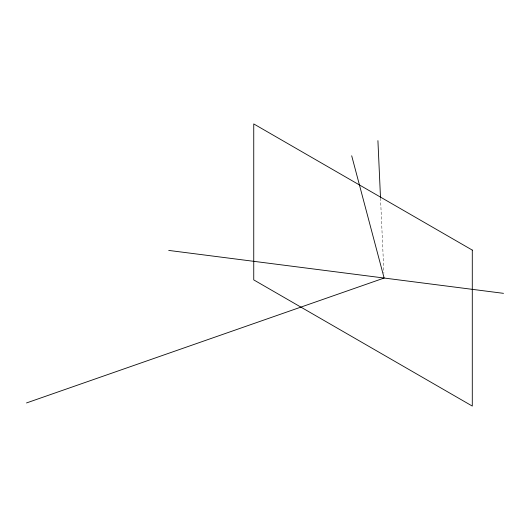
<?xml version="1.0" encoding="UTF-8"?>
<svg xmlns="http://www.w3.org/2000/svg" width="530" height="530" viewBox="0 0 530 530"><rect width="100%" height="100%" fill="white"/><g stroke="black" fill="none" stroke-linecap="round" stroke-linejoin="round"><path stroke-width="0.4" stroke-dasharray="2.65 1.99" d="M380.514 198.074L383.912 273.169"/><path stroke-width="0.79" d="M26.5 402.952L384.131 278.038L351.695 155.78M168.712 250.418L503.5 293.342M377.917 140.636L380.48 197.253M472.29 250.107L253.744 123.927L253.744 279.893L472.29 406.073L472.29 250.107"/></g></svg>
